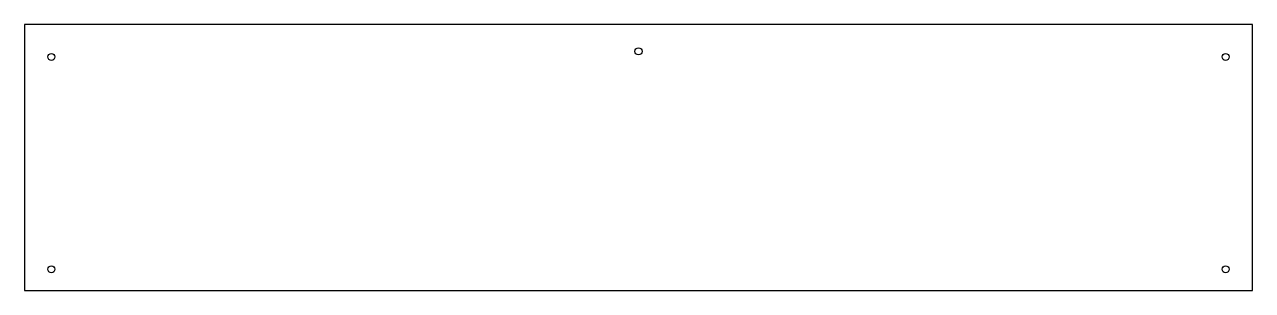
# Model space of a CAD drawing. Header units: millimetres. Extents: x -550 to 0, y -120 to 0.
import ezdxf

# ---------------------------------------------------------------- set-up
doc = ezdxf.new("R2010")
doc.units = ezdxf.units.MM

msp = doc.modelspace()

# ---------------------------------------------------------------- linework, layer by layer
at = {"color": 7, "linetype": 'Continuous', "lineweight": 25}
for p, q in [((-550, -0.5), (-550, -119.5)), ((-0.5, -0.5), (-550, -0.5)), ((-0.5, -119.5), (-0.5, -0.5)), ((-550, -119.5), (-0.5, -119.5))]:
    msp.add_line(p, q, dxfattribs=at)
for centre, radius in [((-275.25, -12.5), 1.6), ((-538, -15), 1.55), ((-12.5, -15), 1.55), ((-538, -110), 1.55), ((-12.5, -110), 1.55)]:
    msp.add_circle(centre, radius, dxfattribs=at)

doc.saveas('drawing.dxf')
